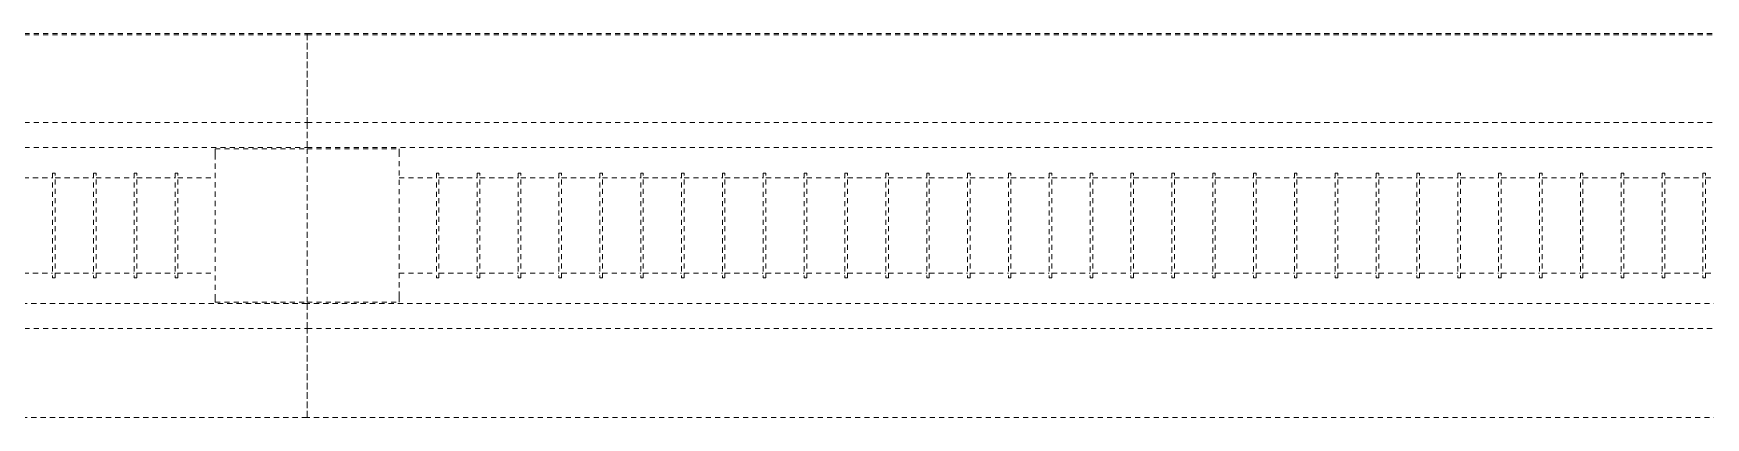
# Model space of a CAD drawing. Header units: inches. Extents: x -1263 to 2214, y -160 to 2229.
# Drawn here: x 838.94 to 879.26, y 1283.05 to 1292.32 of the extents above; entities that cross this region are included whole.
import ezdxf

# ---------------------------------------------------------------- set-up
doc = ezdxf.new("R2010")
doc.units = ezdxf.units.IN
doc.header["$MEASUREMENT"] = 0
doc.linetypes.add('Demolished', pattern=[0.1875, 0.125, -0.0625])
doc.layers.add('E-LITE-EQPM', color=33, linetype='Demolished', lineweight=9)

# ---------------------------------------------------------------- blocks, each defined once
blk = doc.blocks.new('L-Pendant-Axis-LT-Louver - L-Pendant-Axis-LT-Louver-V42-6TH FLOOR RCP DEMO')
at = {"layer": 'E-LITE-EQPM', "color": 7}
for p, q in [((72.594, 4.635), (-72.594, 4.635)), ((-72.594, 4.594), (-72.594, 4.635)), ((-72.594, 2.485), (-72.594, 4.594)), ((-72.594, 1.881), (-72.594, 2.485)), ((-72.594, 2.485), (72.594, 2.485)), ((72.594, 1.881), (-72.594, 1.881)), ((-72.594, -1.85), (-72.594, 1.85)), ((-72.594, 1.85), (-70.375, 1.85)), ((-70.375, 1.85), (-70.375, 1.804)), ((-70.375, 1.804), (-70.375, 1.83)), ((-70.375, 1.719), (-70.375, 1.804)), ((-70.375, 1.72), (-70.375, -1.72)), ((-69.477, -1.265), (-69.477, 1.265)), ((-69.414, 1.265), (-69.477, 1.265)), ((-69.414, 1.265), (-69.414, -1.265)), ((-68.492, -1.265), (-68.492, 1.265)), ((-68.429, 1.265), (-68.492, 1.265)), ((-68.429, 1.265), (-68.429, -1.265)), ((-67.506, -1.265), (-67.506, 1.265)), ((-67.444, 1.265), (-67.506, 1.265)), ((-67.444, 1.265), (-67.444, -1.265)), ((-66.521, -1.265), (-66.521, 1.265)), ((-66.459, 1.265), (-66.521, 1.265)), ((-66.459, 1.265), (-66.459, -1.265)), ((-65.536, -1.265), (-65.536, 1.265)), ((-65.474, 1.265), (-65.536, 1.265)), ((-65.474, 1.265), (-65.474, -1.265)), ((-64.551, -1.265), (-64.551, 1.265)), ((-64.489, 1.265), (-64.551, 1.265)), ((-64.489, 1.265), (-64.489, -1.265)), ((-63.566, -1.265), (-63.566, 1.265)), ((-63.504, 1.265), (-63.566, 1.265)), ((-63.504, 1.265), (-63.504, -1.265)), ((-62.581, -1.265), (-62.581, 1.265)), ((-62.519, 1.265), (-62.581, 1.265)), ((-62.519, 1.265), (-62.519, -1.265)), ((-61.596, -1.265), (-61.596, 1.265)), ((-61.534, 1.265), (-61.596, 1.265)), ((-61.534, 1.265), (-61.534, -1.265)), ((-60.611, -1.265), (-60.611, 1.265)), ((-60.549, 1.265), (-60.611, 1.265)), ((-60.549, 1.265), (-60.549, -1.265)), ((-59.626, -1.265), (-59.626, 1.265)), ((-59.564, 1.265), (-59.626, 1.265)), ((-59.564, 1.265), (-59.564, -1.265)), ((-58.641, -1.265), (-58.641, 1.265)), ((-58.579, 1.265), (-58.641, 1.265)), ((-58.579, 1.265), (-58.579, -1.265)), ((-57.656, -1.265), (-57.656, 1.265)), ((-57.594, 1.265), (-57.656, 1.265)), ((-57.594, 1.265), (-57.594, -1.265)), ((-56.671, -1.265), (-56.671, 1.265)), ((-56.609, 1.265), (-56.671, 1.265)), ((-56.609, 1.265), (-56.609, -1.265)), ((-55.686, -1.265), (-55.686, 1.265)), ((-55.623, 1.265), (-55.686, 1.265)), ((-55.623, 1.265), (-55.623, -1.265)), ((-54.701, -1.265), (-54.701, 1.265)), ((-54.638, 1.265), (-54.701, 1.265)), ((-54.638, 1.265), (-54.638, -1.265)), ((-53.716, -1.265), (-53.716, 1.265)), ((-53.653, 1.265), (-53.716, 1.265)), ((-53.653, 1.265), (-53.653, -1.265)), ((-52.731, -1.265), (-52.731, 1.265)), ((-52.668, 1.265), (-52.731, 1.265)), ((-52.668, 1.265), (-52.668, -1.265)), ((-51.746, -1.265), (-51.746, 1.265)), ((-51.683, 1.265), (-51.746, 1.265)), ((-51.683, 1.265), (-51.683, -1.265)), ((-50.761, -1.265), (-50.761, 1.265)), ((-50.698, 1.265), (-50.761, 1.265)), ((-50.698, 1.265), (-50.698, -1.265)), ((-49.776, -1.265), (-49.776, 1.265)), ((-49.713, 1.265), (-49.776, 1.265)), ((-49.713, 1.265), (-49.713, -1.265)), ((-48.791, -1.265), (-48.791, 1.265)), ((-48.728, 1.265), (-48.791, 1.265)), ((-48.728, 1.265), (-48.728, -1.265)), ((-47.806, -1.265), (-47.806, 1.265)), ((-47.743, 1.265), (-47.806, 1.265)), ((-47.743, 1.265), (-47.743, -1.265)), ((-46.821, -1.265), (-46.821, 1.265)), ((-46.758, 1.265), (-46.821, 1.265)), ((-46.758, 1.265), (-46.758, -1.265)), ((-45.836, -1.265), (-45.836, 1.265)), ((-45.773, 1.265), (-45.836, 1.265)), ((-45.773, 1.265), (-45.773, -1.265)), ((-44.851, -1.265), (-44.851, 1.265)), ((-44.788, 1.265), (-44.851, 1.265)), ((-44.788, 1.265), (-44.788, -1.265)), ((-43.866, -1.265), (-43.866, 1.265)), ((-43.803, 1.265), (-43.866, 1.265)), ((-43.803, 1.265), (-43.803, -1.265)), ((-42.88, -1.265), (-42.88, 1.265)), ((-42.818, 1.265), (-42.88, 1.265)), ((-42.818, 1.265), (-42.818, -1.265)), ((-41.895, -1.265), (-41.895, 1.265)), ((-41.833, 1.265), (-41.895, 1.265)), ((-41.833, 1.265), (-41.833, -1.265)), ((-40.91, -1.265), (-40.91, 1.265)), ((-40.848, 1.265), (-40.91, 1.265)), ((-40.848, 1.265), (-40.848, -1.265)), ((-39.925, -1.265), (-39.925, 1.265)), ((-39.863, 1.265), (-39.925, 1.265)), ((-39.863, 1.265), (-39.863, -1.265)), ((-38.94, -1.265), (-38.94, 1.265)), ((-38.878, 1.265), (-38.94, 1.265)), ((-38.878, 1.265), (-38.878, -1.265)), ((-70.375, 1.15), (-69.477, 1.15)), ((-69.414, 1.15), (-68.492, 1.15)), ((-68.429, 1.15), (-67.506, 1.15)), ((-67.444, 1.15), (-66.521, 1.15)), ((-66.459, 1.15), (-65.536, 1.15)), ((-65.474, 1.15), (-64.551, 1.15)), ((-64.489, 1.15), (-63.566, 1.15)), ((-63.504, 1.15), (-62.581, 1.15)), ((-62.519, 1.15), (-61.596, 1.15)), ((-61.534, 1.15), (-60.611, 1.15)), ((-60.549, 1.15), (-59.626, 1.15)), ((-59.564, 1.15), (-58.641, 1.15)), ((-58.579, 1.15), (-57.656, 1.15)), ((-57.594, 1.15), (-56.671, 1.15)), ((-56.609, 1.15), (-55.686, 1.15)), ((-55.623, 1.15), (-54.701, 1.15)), ((-54.638, 1.15), (-53.716, 1.15)), ((-53.653, 1.15), (-52.731, 1.15)), ((-52.668, 1.15), (-51.746, 1.15)), ((-51.683, 1.15), (-50.761, 1.15)), ((-50.698, 1.15), (-49.776, 1.15)), ((-49.713, 1.15), (-48.791, 1.15)), ((-48.728, 1.15), (-47.806, 1.15)), ((-47.743, 1.15), (-46.821, 1.15)), ((-46.758, 1.15), (-45.836, 1.15)), ((-45.773, 1.15), (-44.851, 1.15)), ((-44.788, 1.15), (-43.866, 1.15)), ((-43.803, 1.15), (-42.88, 1.15)), ((-42.818, 1.15), (-41.895, 1.15)), ((-41.833, 1.15), (-40.91, 1.15)), ((-40.848, 1.15), (-39.925, 1.15)), ((-39.849, 1.15), (-38.94, 1.15)), ((-38.878, 1.15), (-37.955, 1.15)), ((-70.375, -1.15), (-69.477, -1.15)), ((-69.414, -1.15), (-68.492, -1.15)), ((-68.429, -1.15), (-67.506, -1.15)), ((-67.444, -1.15), (-66.521, -1.15)), ((-66.459, -1.15), (-65.536, -1.15)), ((-65.474, -1.15), (-64.551, -1.15)), ((-64.489, -1.15), (-63.566, -1.15)), ((-63.504, -1.15), (-62.581, -1.15)), ((-62.519, -1.15), (-61.596, -1.15)), ((-61.534, -1.15), (-60.611, -1.15)), ((-60.549, -1.15), (-59.626, -1.15)), ((-59.564, -1.15), (-58.641, -1.15)), ((-58.579, -1.15), (-57.656, -1.15)), ((-57.594, -1.15), (-56.671, -1.15)), ((-56.609, -1.15), (-55.686, -1.15)), ((-55.623, -1.15), (-54.701, -1.15)), ((-54.638, -1.15), (-53.716, -1.15)), ((-53.653, -1.15), (-52.731, -1.15)), ((-52.668, -1.15), (-51.746, -1.15)), ((-51.683, -1.15), (-50.761, -1.15)), ((-50.698, -1.15), (-49.776, -1.15)), ((-49.713, -1.15), (-48.791, -1.15)), ((-48.728, -1.15), (-47.806, -1.15)), ((-47.743, -1.15), (-46.821, -1.15)), ((-46.758, -1.15), (-45.836, -1.15)), ((-45.773, -1.15), (-44.851, -1.15)), ((-44.788, -1.15), (-43.866, -1.15)), ((-43.803, -1.15), (-42.88, -1.15)), ((-42.818, -1.15), (-41.895, -1.15)), ((-41.833, -1.15), (-40.91, -1.15)), ((-40.848, -1.15), (-39.925, -1.15)), ((-39.849, -1.15), (-38.94, -1.15)), ((-38.878, -1.15), (-37.955, -1.15)), ((-69.477, -1.265), (-69.414, -1.265)), ((-68.492, -1.265), (-68.429, -1.265)), ((-67.506, -1.265), (-67.444, -1.265)), ((-66.521, -1.265), (-66.459, -1.265)), ((-65.536, -1.265), (-65.474, -1.265)), ((-64.551, -1.265), (-64.489, -1.265)), ((-63.566, -1.265), (-63.504, -1.265)), ((-62.581, -1.265), (-62.519, -1.265)), ((-61.596, -1.265), (-61.534, -1.265)), ((-60.611, -1.265), (-60.549, -1.265)), ((-59.626, -1.265), (-59.564, -1.265)), ((-58.641, -1.265), (-58.579, -1.265)), ((-57.656, -1.265), (-57.594, -1.265)), ((-56.671, -1.265), (-56.609, -1.265)), ((-55.686, -1.265), (-55.623, -1.265)), ((-54.701, -1.265), (-54.638, -1.265)), ((-53.716, -1.265), (-53.653, -1.265)), ((-52.731, -1.265), (-52.668, -1.265)), ((-51.746, -1.265), (-51.683, -1.265)), ((-50.761, -1.265), (-50.698, -1.265)), ((-49.776, -1.265), (-49.713, -1.265)), ((-48.791, -1.265), (-48.728, -1.265)), ((-47.806, -1.265), (-47.743, -1.265)), ((-46.821, -1.265), (-46.758, -1.265)), ((-45.836, -1.265), (-45.773, -1.265)), ((-44.851, -1.265), (-44.788, -1.265)), ((-43.866, -1.265), (-43.803, -1.265)), ((-42.88, -1.265), (-42.818, -1.265)), ((-41.895, -1.265), (-41.833, -1.265)), ((-40.91, -1.265), (-40.848, -1.265)), ((-39.925, -1.265), (-39.863, -1.265)), ((-38.94, -1.265), (-38.878, -1.265)), ((-72.594, -1.85), (-70.375, -1.85)), ((-72.594, -2.485), (-72.594, -1.881)), ((-72.594, -1.881), (72.594, -1.881)), ((-70.375, -1.804), (-70.375, -1.719)), ((-70.375, -1.83), (-70.375, -1.804)), ((-70.375, -1.807), (-70.375, -1.85)), ((-72.594, -4.597), (-72.594, -2.485)), ((-72.594, -2.485), (72.594, -2.485)), ((-72.594, -4.635), (-72.594, -4.597)), ((-72.594, -4.597), (72.594, -4.597)), ((-72.594, -4.635), (72.594, -4.635))]:
    blk.add_line(p, q, dxfattribs=at)
blk = doc.blocks.new('L-Pendant-Axis-LT-Louver - L-Pendant-Axis-LT-Louver-5139552-6TH FLOOR RCP DEMO')
at = {"layer": 'E-LITE-EQPM', "color": 7}
for p, q in [((72.594, 4.635), (-72.594, 4.635)), ((-72.594, 4.597), (-72.594, 4.635)), ((-72.594, 2.485), (-72.594, 4.597)), ((72.594, 4.597), (-72.594, 4.597)), ((-72.594, 1.881), (-72.594, 2.485)), ((72.594, 2.485), (-72.594, 2.485)), ((72.594, 1.881), (-72.594, 1.881)), ((-72.594, -1.85), (-72.594, 1.85)), ((-70.375, 1.85), (-72.594, 1.85)), ((-70.375, 1.85), (-70.375, 1.807)), ((-70.375, 1.804), (-70.375, 1.83)), ((-70.375, 1.719), (-70.375, 1.804)), ((-70.375, 1.72), (-70.375, -1.72)), ((-69.477, -1.265), (-69.477, 1.265)), ((-69.414, 1.265), (-69.477, 1.265)), ((-69.414, 1.265), (-69.414, -1.265)), ((-68.492, -1.265), (-68.492, 1.265)), ((-68.429, 1.265), (-68.492, 1.265)), ((-68.429, 1.265), (-68.429, -1.265)), ((-67.506, -1.265), (-67.506, 1.265)), ((-67.444, 1.265), (-67.506, 1.265)), ((-67.444, 1.265), (-67.444, -1.265)), ((-66.521, -1.265), (-66.521, 1.265)), ((-66.459, 1.265), (-66.521, 1.265)), ((-66.459, 1.265), (-66.459, -1.265)), ((-69.477, 1.15), (-70.375, 1.15)), ((-68.492, 1.15), (-69.414, 1.15)), ((-67.506, 1.15), (-68.429, 1.15)), ((-66.521, 1.15), (-67.444, 1.15)), ((-65.536, 1.15), (-66.459, 1.15)), ((-69.477, -1.15), (-70.375, -1.15)), ((-68.492, -1.15), (-69.414, -1.15)), ((-67.506, -1.15), (-68.429, -1.15)), ((-66.521, -1.15), (-67.444, -1.15)), ((-65.536, -1.15), (-66.459, -1.15)), ((-69.477, -1.265), (-69.414, -1.265)), ((-68.492, -1.265), (-68.429, -1.265)), ((-67.506, -1.265), (-67.444, -1.265)), ((-66.521, -1.265), (-66.459, -1.265)), ((-70.375, -1.85), (-72.594, -1.85)), ((-72.594, -2.485), (-72.594, -1.881)), ((-72.594, -1.881), (72.594, -1.881)), ((-70.375, -1.804), (-70.375, -1.719)), ((-70.375, -1.804), (-70.375, -1.85)), ((-70.375, -1.83), (-70.375, -1.804)), ((-72.594, -4.594), (-72.594, -2.485)), ((72.594, -2.485), (-72.594, -2.485)), ((-72.594, -4.635), (-72.594, -4.594)), ((-72.594, -4.635), (72.594, -4.635))]:
    blk.add_line(p, q, dxfattribs=at)

msp = doc.modelspace()

# ---------------------------------------------------------------- block references
at = {"layer": 'E-LITE-EQPM', "color": 7, "extrusion": (0, 0, -1)}
msp.add_blockref('L-Pendant-Axis-LT-Louver - L-Pendant-Axis-LT-Louver-5139552-6TH FLOOR RCP DEMO', (-772.947, 1287.687), dxfattribs=at)
at = {"layer": 'E-LITE-EQPM', "color": 7, "extrusion": (0, 0, -1), "rotation": 180}
msp.add_blockref('L-Pendant-Axis-LT-Louver - L-Pendant-Axis-LT-Louver-V42-6TH FLOOR RCP DEMO', (-918.135, 1287.687), dxfattribs=at)

doc.saveas('drawing.dxf')
